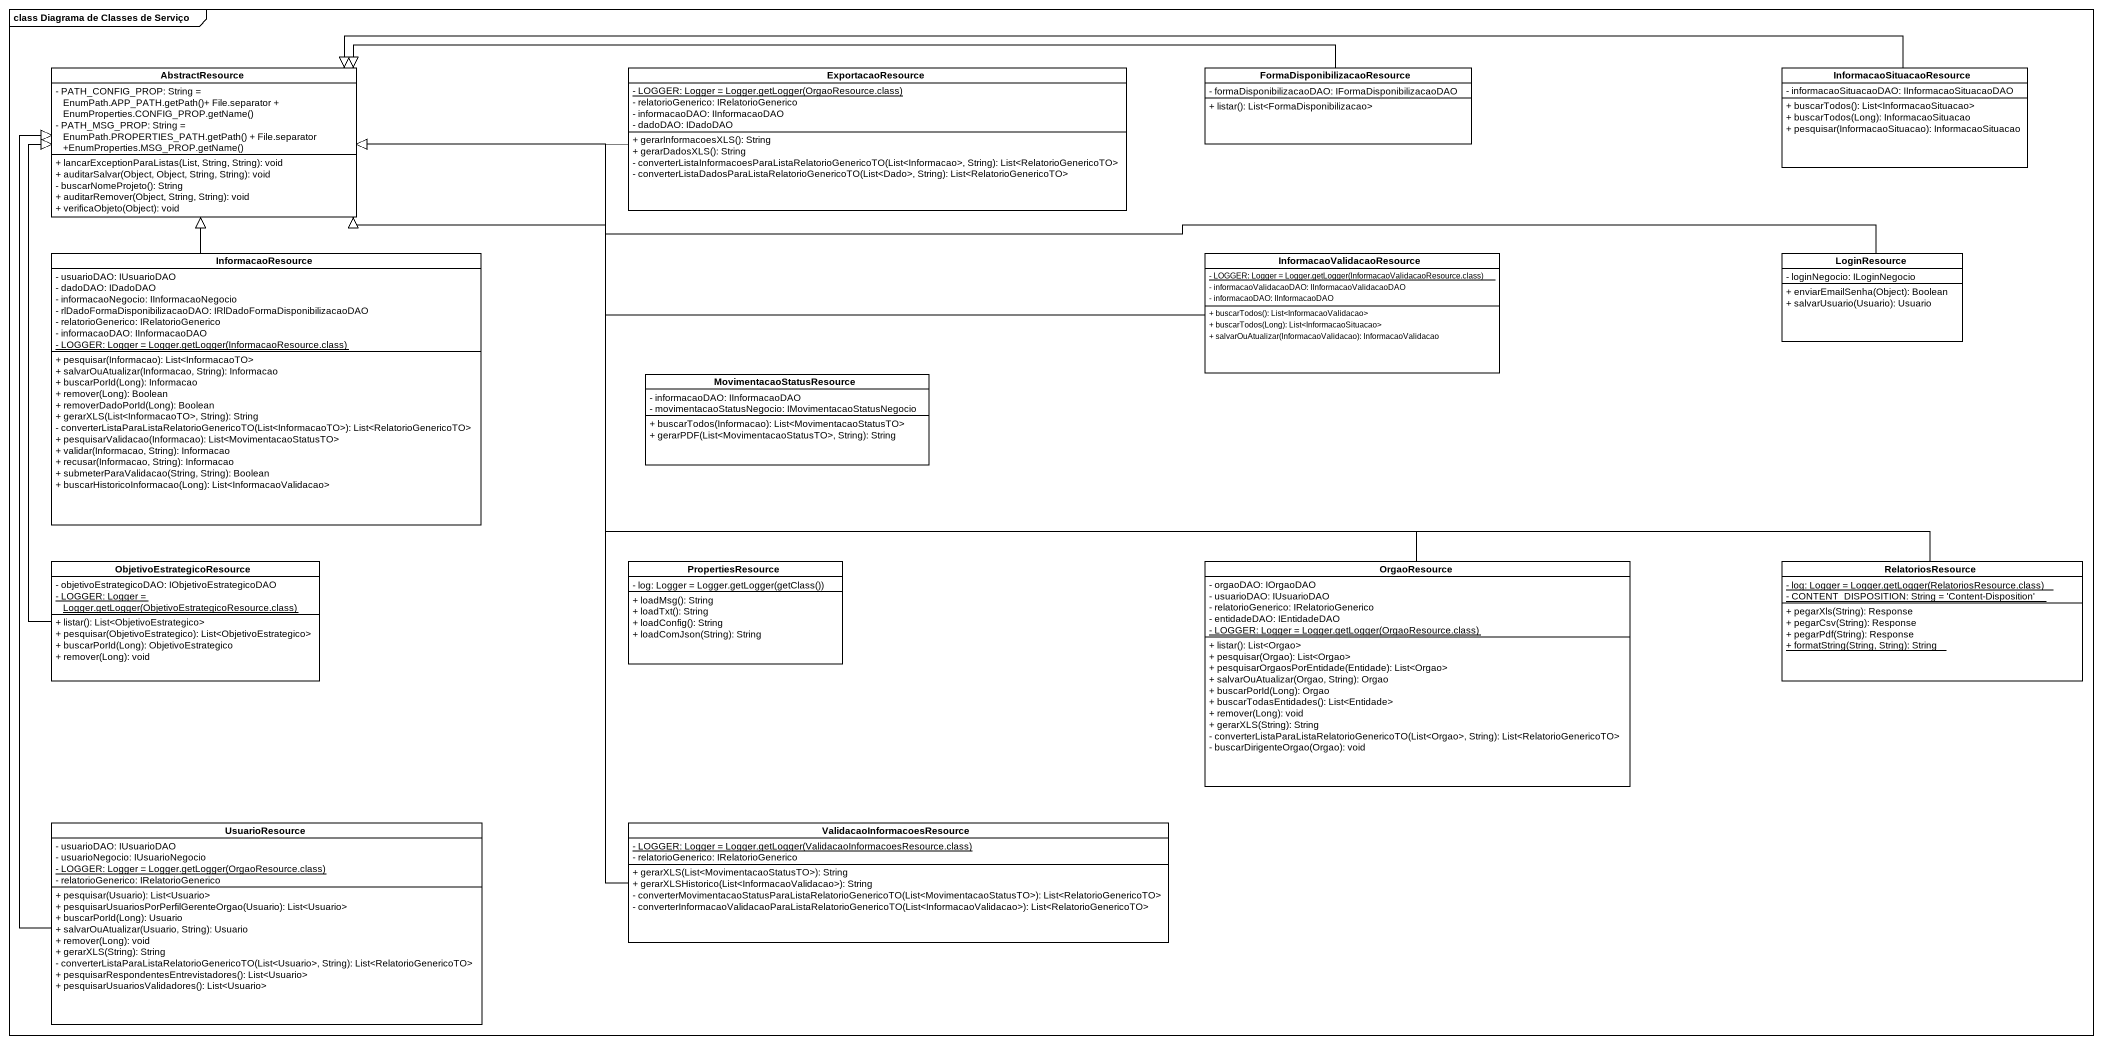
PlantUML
@startuml
mainframe class Diagrama de Classes de Serviço
hide circle
hide empty members
skinparam classAttributeIconSize 0
class AbstractResource {
  {field} - PATH_CONFIG_PROP: String = EnumPath.APP_PATH.getPath()+ File.separator + EnumProperties.CONFIG_PROP.getName()
  {field} - PATH_MSG_PROP: String = EnumPath.PROPERTIES_PATH.getPath() + File.separator +EnumProperties.MSG_PROP.getName()
  + lancarExceptionParaListas(List, String, String): void
  + auditarSalvar(Object, Object, String, String): void
  - buscarNomeProjeto(): String
  + auditarRemover(Object, String, String): void
  + verificaObjeto(Object): void
}
class ExportacaoResource {
  {static} {field} - LOGGER: Logger = Logger.getLogger(OrgaoResource.class)
  - relatorioGenerico: IRelatorioGenerico
  - informacaoDAO: IInformacaoDAO
  - dadoDAO: IDadoDAO
  + gerarInformacoesXLS(): String
  + gerarDadosXLS(): String
  - converterListaInformacoesParaListaRelatorioGenericoTO(List<Informacao>, String): List<RelatorioGenericoTO>
  - converterListaDadosParaListaRelatorioGenericoTO(List<Dado>, String): List<RelatorioGenericoTO>
}
class "FormaDisponibilizacaoResource" as FormaDisponibilizacaoResourc {
  - formaDisponibilizacaoDAO: IFormaDisponibilizacaoDAO
  + listar(): List<FormaDisponibilizacao>
}
class InformacaoSituacaoResource {
  - informacaoSituacaoDAO: IInformacaoSituacaoDAO
  + buscarTodos(): List<InformacaoSituacao>
  + buscarTodos(Long): InformacaoSituacao
  + pesquisar(InformacaoSituacao): InformacaoSituacao
}
class InformacaoResource {
  - usuarioDAO: IUsuarioDAO
  - dadoDAO: IDadoDAO
  - informacaoNegocio: IInformacaoNegocio
  - rlDadoFormaDisponibilizacaoDAO: IRlDadoFormaDisponibilizacaoDAO
  - relatorioGenerico: IRelatorioGenerico
  - informacaoDAO: IInformacaoDAO
  {static} {field} - LOGGER: Logger = Logger.getLogger(InformacaoResource.class)
  + pesquisar(Informacao): List<InformacaoTO>
  + salvarOuAtualizar(Informacao, String): Informacao
  + buscarPorId(Long): Informacao
  + remover(Long): Boolean
  + removerDadoPorId(Long): Boolean
  + gerarXLS(List<InformacaoTO>, String): String
  - converterListaParaListaRelatorioGenericoTO(List<InformacaoTO>): List<RelatorioGenericoTO>
  + pesquisarValidacao(Informacao): List<MovimentacaoStatusTO>
  + validar(Informacao, String): Informacao
  + recusar(Informacao, String): Informacao
  + submeterParaValidacao(String, String): Boolean
  + buscarHistoricoInformacao(Long): List<InformacaoValidacao>
}
class InformacaoValidacaoResource {
  {static} {field} - LOGGER: Logger = Logger.getLogger(InformacaoValidacaoResource.class)
  - informacaoValidacaoDAO: IInformacaoValidacaoDAO
  - informacaoDAO: IInformacaoDAO
  + buscarTodos(): List<InformacaoValidacao>
  + buscarTodos(Long): List<InformacaoSituacao>
  + salvarOuAtualizar(InformacaoValidacao): InformacaoValidacao
}
class LoginResource {
  - loginNegocio: ILoginNegocio
  + enviarEmailSenha(Object): Boolean
  + salvarUsuario(Usuario): Usuario
}
class MovimentacaoStatusResource {
  - informacaoDAO: IInformacaoDAO
  - movimentacaoStatusNegocio: IMovimentacaoStatusNegocio
  + buscarTodos(Informacao): List<MovimentacaoStatusTO>
  + gerarPDF(List<MovimentacaoStatusTO>, String): String
}
class ObjetivoEstrategicoResource {
  - objetivoEstrategicoDAO: IObjetivoEstrategicoDAO
  {static} {field} - LOGGER: Logger = Logger.getLogger(ObjetivoEstrategicoResource.class)
  + listar(): List<ObjetivoEstrategico>
  + pesquisar(ObjetivoEstrategico): List<ObjetivoEstrategico>
  + buscarPorId(Long): ObjetivoEstrategico
  + remover(Long): void
}
class PropertiesResource {
  {field} - log: Logger = Logger.getLogger(getClass())
  + loadMsg(): String
  + loadTxt(): String
  + loadConfig(): String
  + loadComJson(String): String
}
class OrgaoResource {
  - orgaoDAO: IOrgaoDAO
  - usuarioDAO: IUsuarioDAO
  - relatorioGenerico: IRelatorioGenerico
  - entidadeDAO: IEntidadeDAO
  {static} {field} - LOGGER: Logger = Logger.getLogger(OrgaoResource.class)
  + listar(): List<Orgao>
  + pesquisar(Orgao): List<Orgao>
  + pesquisarOrgaosPorEntidade(Entidade): List<Orgao>
  + salvarOuAtualizar(Orgao, String): Orgao
  + buscarPorId(Long): Orgao
  + buscarTodasEntidades(): List<Entidade>
  + remover(Long): void
  + gerarXLS(String): String
  - converterListaParaListaRelatorioGenericoTO(List<Orgao>, String): List<RelatorioGenericoTO>
  - buscarDirigenteOrgao(Orgao): void
}
class RelatoriosResource {
  {static} {field} - log: Logger = Logger.getLogger(RelatoriosResource.class)
  {static} - CONTENT_DISPOSITION: String = 'Content-Disposition'
  + pegarXls(String): Response
  + pegarCsv(String): Response
  + pegarPdf(String): Response
  {static} + formatString(String, String): String
}
class UsuarioResource {
  - usuarioDAO: IUsuarioDAO
  - usuarioNegocio: IUsuarioNegocio
  {static} {field} - LOGGER: Logger = Logger.getLogger(OrgaoResource.class)
  - relatorioGenerico: IRelatorioGenerico
  + pesquisar(Usuario): List<Usuario>
  + pesquisarUsuariosPorPerfilGerenteOrgao(Usuario): List<Usuario>
  + buscarPorId(Long): Usuario
  + salvarOuAtualizar(Usuario, String): Usuario
  + remover(Long): void
  + gerarXLS(String): String
  - converterListaParaListaRelatorioGenericoTO(List<Usuario>, String): List<RelatorioGenericoTO>
  + pesquisarRespondentesEntrevistadores(): List<Usuario>
  + pesquisarUsuariosValidadores(): List<Usuario>
}
class ValidacaoInformacoesResource {
  {static} {field} - LOGGER: Logger = Logger.getLogger(ValidacaoInformacoesResource.class)
  - relatorioGenerico: IRelatorioGenerico
  + gerarXLS(List<MovimentacaoStatusTO>): String
  + gerarXLSHistorico(List<InformacaoValidacao>): String
  - converterMovimentacaoStatusParaListaRelatorioGenericoTO(List<MovimentacaoStatusTO>): List<RelatorioGenericoTO>
  - converterInformacaoValidacaoParaListaRelatorioGenericoTO(List<InformacaoValidacao>): List<RelatorioGenericoTO>
}
ExportacaoResource -left-|> AbstractResource
FormaDisponibilizacaoResourc -left-|> AbstractResource
InformacaoSituacaoResource -left-|> AbstractResource
InformacaoResource -up-|> AbstractResource
InformacaoValidacaoResource -left-|> AbstractResource
LoginResource -left-|> AbstractResource
ObjetivoEstrategicoResource -up-|> AbstractResource
OrgaoResource -left-|> AbstractResource
RelatoriosResource -left-|> AbstractResource
UsuarioResource -up-|> AbstractResource
ValidacaoInformacoesResource -up-|> AbstractResource
@enduml
